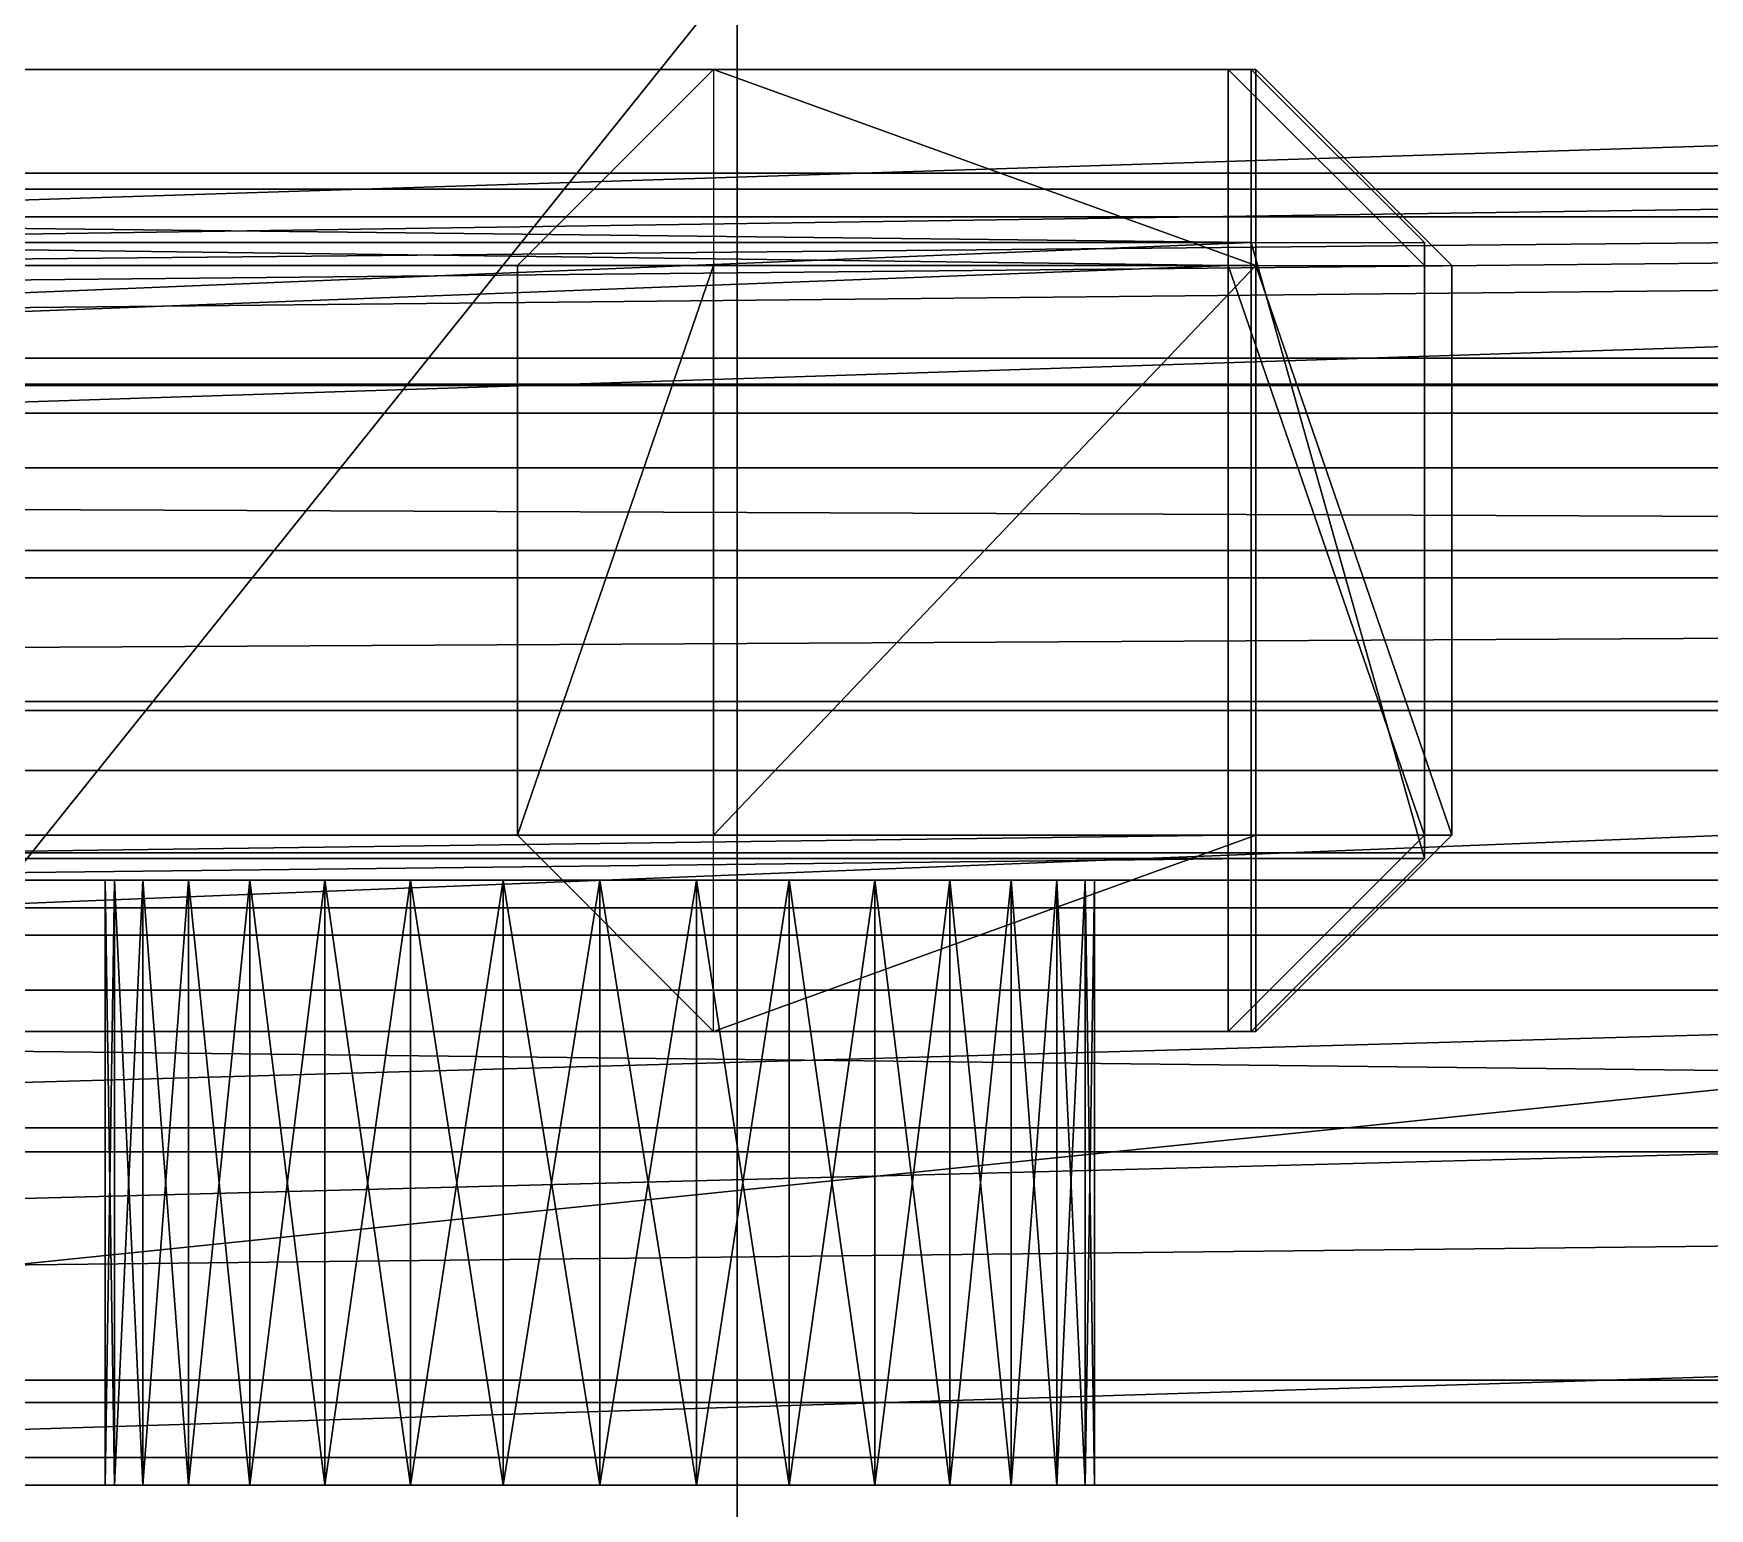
# Model space of a CAD drawing. Header units: millimetres. Extents: x -18 to 4450, y -985 to 970.
# Drawn here: x 1624.4 to 1685.4, y -846.9 to -793.2 of the extents above; entities that cross this region are included whole.
import ezdxf

# ---------------------------------------------------------------- set-up
doc = ezdxf.new("R2010")
doc.units = ezdxf.units.MM
for name, color, linetype in [('body__left_beltline_trim_front_door', 9, 'CONTINUOUS'), ('body__left_door_handle_shadow_gap', 8, 'CONTINUOUS'), ('body__left_door_lock_cylinder', 9, 'CONTINUOUS'), ('body__left_door_outer_skin_lower_pressing', 40, 'CONTINUOUS'), ('body__left_door_outer_skin_tapered_surface', 40, 'CONTINUOUS'), ('body__left_door_outer_skin_upper_pressing', 8, 'CONTINUOUS'), ('body__left_door_skin_lower_recess_shadow', 8, 'CONTINUOUS'), ('body__left_door_window_bottom_frame', 250, 'CONTINUOUS'), ('body__left_door_window_rear_vertical_frame', 250, 'CONTINUOUS'), ('body__left_door_window_top_frame', 250, 'CONTINUOUS'), ('body__left_front_door_lower_weather_strip', 250, 'CONTINUOUS'), ('body__left_side_step_board', 7, 'CONTINUOUS'), ('body__left_side_step_tread_strip_3', 9, 'CONTINUOUS'), ('hard_top__left_front_hardtop_window', 4, 'CONTINUOUS'), ('hard_top__left_front_window_rubber_seal', 250, 'CONTINUOUS'), ('hard_top__left_hardtop_front_window_lower_inner_shadow', 151, 'CONTINUOUS'), ('hard_top__left_hardtop_front_window_upper_inner_shadow', 151, 'CONTINUOUS'), ('hard_top__left_hardtop_lower_retainer_rail', 9, 'CONTINUOUS'), ('hard_top__left_hardtop_lower_side_roll_surface', 8, 'CONTINUOUS'), ('hard_top__left_hardtop_side_panel', 40, 'CONTINUOUS'), ('hard_top__left_hardtop_side_tapered_upper_skin', 40, 'CONTINUOUS')]:
    doc.layers.add(name, color=color, linetype=linetype)

msp = doc.modelspace()

# ---------------------------------------------------------------- linework, layer by layer
at = {"layer": 'body__left_beltline_trim_front_door'}
for points in [[(1139.999986, -823.000014, 1118.000031), (1139.999986, -823.000014, 1146.000028), (1919.999957, -823.000014, 1146.000028)], [(1139.999986, -823.000014, 1118.000031), (1919.999957, -823.000014, 1146.000028), (1919.999957, -823.000014, 1118.000031)], [(1139.999986, -845.000029, 1146.000028), (1919.999957, -845.000029, 1146.000028), (1919.999957, -823.000014, 1146.000028)], [(1139.999986, -845.000029, 1146.000028), (1919.999957, -823.000014, 1146.000028), (1139.999986, -823.000014, 1146.000028)], [(1139.999986, -845.000029, 1118.000031), (1139.999986, -823.000014, 1118.000031), (1919.999957, -823.000014, 1118.000031)], [(1139.999986, -845.000029, 1118.000031), (1919.999957, -823.000014, 1118.000031), (1919.999957, -845.000029, 1118.000031)], [(1139.999986, -845.000029, 1118.000031), (1919.999957, -845.000029, 1118.000031), (1919.999957, -845.000029, 1146.000028)], [(1139.999986, -845.000029, 1118.000031), (1919.999957, -845.000029, 1146.000028), (1139.999986, -845.000029, 1146.000028)]]:
    msp.add_3dface(points, dxfattribs=at)
at = {"layer": 'body__left_door_handle_shadow_gap'}
for points in [[(1575.000048, -824.999988, 1016.000032), (1575.000048, -824.999988, 1034.000039), (1750, -824.999988, 1034.000039)], [(1575.000048, -824.999988, 1016.000032), (1750, -824.999988, 1034.000039), (1750, -824.999988, 1016.000032)], [(1575.000048, -842.999995, 1034.000039), (1750, -842.999995, 1034.000039), (1750, -824.999988, 1034.000039)], [(1575.000048, -842.999995, 1034.000039), (1750, -824.999988, 1034.000039), (1575.000048, -824.999988, 1034.000039)], [(1575.000048, -842.999995, 1016.000032), (1575.000048, -824.999988, 1016.000032), (1750, -824.999988, 1016.000032)], [(1575.000048, -842.999995, 1016.000032), (1750, -824.999988, 1016.000032), (1750, -842.999995, 1016.000032)], [(1575.000048, -842.999995, 1016.000032), (1750, -842.999995, 1016.000032), (1750, -842.999995, 1034.000039)], [(1575.000048, -842.999995, 1016.000032), (1750, -842.999995, 1034.000039), (1575.000048, -842.999995, 1034.000039)]]:
    msp.add_3dface(points, dxfattribs=at)
at = {"layer": 'body__left_door_lock_cylinder'}
for points in [[(1627.34592, -846.000016, 1035.511613), (1627.34592, -824.000001, 1035.511613), (1626.999974, -824.000001, 1031.999946)], [(1627.34592, -846.000016, 1035.511613), (1626.999974, -824.000001, 1031.999946), (1626.999974, -846.000016, 1031.999946)], [(1644.999981, -824.000001, 1031.999946), (1627.34592, -824.000001, 1035.511613), (1626.999974, -824.000001, 1031.999946)], [(1626.999974, -846.000016, 1031.999946), (1626.999974, -824.000001, 1031.999946), (1627.34592, -824.000001, 1028.488398)], [(1626.999974, -846.000016, 1031.999946), (1627.34592, -824.000001, 1028.488398), (1627.34592, -846.000016, 1028.488398)], [(1644.999981, -824.000001, 1031.999946), (1626.999974, -824.000001, 1031.999946), (1627.34592, -824.000001, 1028.488398)], [(1628.370166, -846.000016, 1038.888335), (1628.370166, -824.000001, 1038.888335), (1627.34592, -824.000001, 1035.511613)], [(1628.370166, -846.000016, 1038.888335), (1627.34592, -824.000001, 1035.511613), (1627.34592, -846.000016, 1035.511613)], [(1644.999981, -824.000001, 1031.999946), (1628.370166, -824.000001, 1038.888335), (1627.34592, -824.000001, 1035.511613)], [(1627.34592, -846.000016, 1028.488398), (1627.34592, -824.000001, 1028.488398), (1628.370166, -824.000001, 1025.111675)], [(1627.34592, -846.000016, 1028.488398), (1628.370166, -824.000001, 1025.111675), (1628.370166, -846.000016, 1025.111675)], [(1644.999981, -824.000001, 1031.999946), (1627.34592, -824.000001, 1028.488398), (1628.370166, -824.000001, 1025.111675)], [(1630.033493, -846.000016, 1042.000294), (1630.033493, -824.000001, 1042.000294), (1628.370166, -824.000001, 1038.888335)], [(1630.033493, -846.000016, 1042.000294), (1628.370166, -824.000001, 1038.888335), (1628.370166, -846.000016, 1038.888335)], [(1644.999981, -824.000001, 1031.999946), (1630.033493, -824.000001, 1042.000294), (1628.370166, -824.000001, 1038.888335)], [(1628.370166, -846.000016, 1025.111675), (1628.370166, -824.000001, 1025.111675), (1630.033493, -824.000001, 1021.999717)], [(1628.370166, -846.000016, 1025.111675), (1630.033493, -824.000001, 1021.999717), (1630.033493, -846.000016, 1021.999717)], [(1644.999981, -824.000001, 1031.999946), (1628.370166, -824.000001, 1025.111675), (1630.033493, -824.000001, 1021.999717)], [(1632.272124, -846.000016, 1044.727921), (1632.272124, -824.000001, 1044.727921), (1630.033493, -824.000001, 1042.000294)], [(1632.272124, -846.000016, 1044.727921), (1630.033493, -824.000001, 1042.000294), (1630.033493, -846.000016, 1042.000294)], [(1644.999981, -824.000001, 1031.999946), (1632.272124, -824.000001, 1044.727921), (1630.033493, -824.000001, 1042.000294)], [(1630.033493, -846.000016, 1021.999717), (1630.033493, -824.000001, 1021.999717), (1632.272124, -824.000001, 1019.272089)], [(1630.033493, -846.000016, 1021.999717), (1632.272124, -824.000001, 1019.272089), (1632.272124, -846.000016, 1019.272089)], [(1644.999981, -824.000001, 1031.999946), (1630.033493, -824.000001, 1021.999717), (1632.272124, -824.000001, 1019.272089)], [(1634.999752, -846.000016, 1046.966434), (1634.999752, -824.000001, 1046.966434), (1632.272124, -824.000001, 1044.727921)], [(1634.999752, -846.000016, 1046.966434), (1632.272124, -824.000001, 1044.727921), (1632.272124, -846.000016, 1044.727921)], [(1644.999981, -824.000001, 1031.999946), (1634.999752, -824.000001, 1046.966434), (1632.272124, -824.000001, 1044.727921)], [(1632.272124, -846.000016, 1019.272089), (1632.272124, -824.000001, 1019.272089), (1634.999752, -824.000001, 1017.033577)], [(1632.272124, -846.000016, 1019.272089), (1634.999752, -824.000001, 1017.033577), (1634.999752, -846.000016, 1017.033577)], [(1644.999981, -824.000001, 1031.999946), (1632.272124, -824.000001, 1019.272089), (1634.999752, -824.000001, 1017.033577)], [(1638.111711, -846.000016, 1048.62988), (1638.111711, -824.000001, 1048.62988), (1634.999752, -824.000001, 1046.966434)], [(1638.111711, -846.000016, 1048.62988), (1634.999752, -824.000001, 1046.966434), (1634.999752, -846.000016, 1046.966434)], [(1644.999981, -824.000001, 1031.999946), (1638.111711, -824.000001, 1048.62988), (1634.999752, -824.000001, 1046.966434)], [(1634.999752, -846.000016, 1017.033577), (1634.999752, -824.000001, 1017.033577), (1638.111711, -824.000001, 1015.370131)], [(1634.999752, -846.000016, 1017.033577), (1638.111711, -824.000001, 1015.370131), (1638.111711, -846.000016, 1015.370131)], [(1644.999981, -824.000001, 1031.999946), (1634.999752, -824.000001, 1017.033577), (1638.111711, -824.000001, 1015.370131)], [(1641.488433, -846.000016, 1049.654126), (1641.488433, -824.000001, 1049.654126), (1638.111711, -824.000001, 1048.62988)], [(1641.488433, -846.000016, 1049.654126), (1638.111711, -824.000001, 1048.62988), (1638.111711, -846.000016, 1048.62988)], [(1644.999981, -824.000001, 1031.999946), (1641.488433, -824.000001, 1049.654126), (1638.111711, -824.000001, 1048.62988)], [(1638.111711, -846.000016, 1015.370131), (1638.111711, -824.000001, 1015.370131), (1641.488433, -824.000001, 1014.345884)], [(1638.111711, -846.000016, 1015.370131), (1641.488433, -824.000001, 1014.345884), (1641.488433, -846.000016, 1014.345884)], [(1644.999981, -824.000001, 1031.999946), (1638.111711, -824.000001, 1015.370131), (1641.488433, -824.000001, 1014.345884)], [(1644.999981, -846.000016, 1049.999952), (1644.999981, -824.000001, 1049.999952), (1641.488433, -824.000001, 1049.654126)], [(1644.999981, -846.000016, 1049.999952), (1641.488433, -824.000001, 1049.654126), (1641.488433, -846.000016, 1049.654126)], [(1644.999981, -824.000001, 1031.999946), (1644.999981, -824.000001, 1049.999952), (1641.488433, -824.000001, 1049.654126)], [(1641.488433, -846.000016, 1014.345884), (1641.488433, -824.000001, 1014.345884), (1644.999981, -824.000001, 1014.000058)], [(1641.488433, -846.000016, 1014.345884), (1644.999981, -824.000001, 1014.000058), (1644.999981, -846.000016, 1014.000058)], [(1644.999981, -824.000001, 1031.999946), (1641.488433, -824.000001, 1014.345884), (1644.999981, -824.000001, 1014.000058)], [(1644.999981, -824.000001, 1031.999946), (1662.999988, -824.000001, 1031.999946), (1662.654161, -824.000001, 1035.511613)], [(1644.999981, -824.000001, 1031.999946), (1662.654161, -824.000001, 1035.511613), (1661.629796, -824.000001, 1038.888335)], [(1644.999981, -824.000001, 1031.999946), (1661.629796, -824.000001, 1038.888335), (1659.966469, -824.000001, 1042.000294)], [(1644.999981, -824.000001, 1031.999946), (1659.966469, -824.000001, 1042.000294), (1657.727957, -824.000001, 1044.727921)], [(1644.999981, -824.000001, 1031.999946), (1657.727957, -824.000001, 1044.727921), (1655.00021, -824.000001, 1046.966434)], [(1644.999981, -824.000001, 1031.999946), (1655.00021, -824.000001, 1046.966434), (1651.888251, -824.000001, 1048.62988)], [(1644.999981, -824.000001, 1031.999946), (1651.888251, -824.000001, 1048.62988), (1648.511648, -824.000001, 1049.654126)], [(1648.511648, -846.000016, 1049.654126), (1648.511648, -824.000001, 1049.654126), (1644.999981, -824.000001, 1049.999952)], [(1648.511648, -846.000016, 1049.654126), (1644.999981, -824.000001, 1049.999952), (1644.999981, -846.000016, 1049.999952)], [(1644.999981, -824.000001, 1031.999946), (1648.511648, -824.000001, 1049.654126), (1644.999981, -824.000001, 1049.999952)], [(1644.999981, -846.000016, 1014.000058), (1644.999981, -824.000001, 1014.000058), (1648.511648, -824.000001, 1014.345884)], [(1644.999981, -846.000016, 1014.000058), (1648.511648, -824.000001, 1014.345884), (1648.511648, -846.000016, 1014.345884)], [(1644.999981, -824.000001, 1031.999946), (1644.999981, -824.000001, 1014.000058), (1648.511648, -824.000001, 1014.345884)], [(1644.999981, -824.000001, 1031.999946), (1648.511648, -824.000001, 1014.345884), (1651.888251, -824.000001, 1015.370131)], [(1644.999981, -824.000001, 1031.999946), (1651.888251, -824.000001, 1015.370131), (1655.00021, -824.000001, 1017.033577)], [(1644.999981, -824.000001, 1031.999946), (1655.00021, -824.000001, 1017.033577), (1657.727957, -824.000001, 1019.272089)], [(1644.999981, -824.000001, 1031.999946), (1657.727957, -824.000001, 1019.272089), (1659.966469, -824.000001, 1021.999717)], [(1644.999981, -824.000001, 1031.999946), (1659.966469, -824.000001, 1021.999717), (1661.629796, -824.000001, 1025.111675)], [(1644.999981, -824.000001, 1031.999946), (1661.629796, -824.000001, 1025.111675), (1662.654161, -824.000001, 1028.488398)], [(1644.999981, -824.000001, 1031.999946), (1662.654161, -824.000001, 1028.488398), (1662.999988, -824.000001, 1031.999946)], [(1651.888251, -846.000016, 1048.62988), (1651.888251, -824.000001, 1048.62988), (1648.511648, -824.000001, 1049.654126)], [(1651.888251, -846.000016, 1048.62988), (1648.511648, -824.000001, 1049.654126), (1648.511648, -846.000016, 1049.654126)], [(1648.511648, -846.000016, 1014.345884), (1648.511648, -824.000001, 1014.345884), (1651.888251, -824.000001, 1015.370131)], [(1648.511648, -846.000016, 1014.345884), (1651.888251, -824.000001, 1015.370131), (1651.888251, -846.000016, 1015.370131)], [(1655.00021, -846.000016, 1046.966434), (1655.00021, -824.000001, 1046.966434), (1651.888251, -824.000001, 1048.62988)], [(1655.00021, -846.000016, 1046.966434), (1651.888251, -824.000001, 1048.62988), (1651.888251, -846.000016, 1048.62988)], [(1651.888251, -846.000016, 1015.370131), (1651.888251, -824.000001, 1015.370131), (1655.00021, -824.000001, 1017.033577)], [(1651.888251, -846.000016, 1015.370131), (1655.00021, -824.000001, 1017.033577), (1655.00021, -846.000016, 1017.033577)], [(1657.727957, -846.000016, 1044.727921), (1657.727957, -824.000001, 1044.727921), (1655.00021, -824.000001, 1046.966434)], [(1657.727957, -846.000016, 1044.727921), (1655.00021, -824.000001, 1046.966434), (1655.00021, -846.000016, 1046.966434)], [(1655.00021, -846.000016, 1017.033577), (1655.00021, -824.000001, 1017.033577), (1657.727957, -824.000001, 1019.272089)], [(1655.00021, -846.000016, 1017.033577), (1657.727957, -824.000001, 1019.272089), (1657.727957, -846.000016, 1019.272089)], [(1659.966469, -846.000016, 1042.000294), (1659.966469, -824.000001, 1042.000294), (1657.727957, -824.000001, 1044.727921)], [(1659.966469, -846.000016, 1042.000294), (1657.727957, -824.000001, 1044.727921), (1657.727957, -846.000016, 1044.727921)], [(1657.727957, -846.000016, 1019.272089), (1657.727957, -824.000001, 1019.272089), (1659.966469, -824.000001, 1021.999717)], [(1657.727957, -846.000016, 1019.272089), (1659.966469, -824.000001, 1021.999717), (1659.966469, -846.000016, 1021.999717)], [(1661.629796, -846.000016, 1038.888335), (1661.629796, -824.000001, 1038.888335), (1659.966469, -824.000001, 1042.000294)], [(1661.629796, -846.000016, 1038.888335), (1659.966469, -824.000001, 1042.000294), (1659.966469, -846.000016, 1042.000294)], [(1659.966469, -846.000016, 1021.999717), (1659.966469, -824.000001, 1021.999717), (1661.629796, -824.000001, 1025.111675)], [(1659.966469, -846.000016, 1021.999717), (1661.629796, -824.000001, 1025.111675), (1661.629796, -846.000016, 1025.111675)], [(1662.654161, -846.000016, 1035.511613), (1662.654161, -824.000001, 1035.511613), (1661.629796, -824.000001, 1038.888335)], [(1662.654161, -846.000016, 1035.511613), (1661.629796, -824.000001, 1038.888335), (1661.629796, -846.000016, 1038.888335)], [(1661.629796, -846.000016, 1025.111675), (1661.629796, -824.000001, 1025.111675), (1662.654161, -824.000001, 1028.488398)], [(1661.629796, -846.000016, 1025.111675), (1662.654161, -824.000001, 1028.488398), (1662.654161, -846.000016, 1028.488398)], [(1662.999988, -846.000016, 1031.999946), (1662.999988, -824.000001, 1031.999946), (1662.654161, -824.000001, 1035.511613)], [(1662.999988, -846.000016, 1031.999946), (1662.654161, -824.000001, 1035.511613), (1662.654161, -846.000016, 1035.511613)], [(1662.654161, -846.000016, 1028.488398), (1662.654161, -824.000001, 1028.488398), (1662.999988, -824.000001, 1031.999946)], [(1662.654161, -846.000016, 1028.488398), (1662.999988, -824.000001, 1031.999946), (1662.999988, -846.000016, 1031.999946)], [(1644.999981, -846.000016, 1031.999946), (1626.999974, -846.000016, 1031.999946), (1627.34592, -846.000016, 1035.511613)], [(1644.999981, -846.000016, 1031.999946), (1627.34592, -846.000016, 1028.488398), (1626.999974, -846.000016, 1031.999946)], [(1644.999981, -846.000016, 1031.999946), (1627.34592, -846.000016, 1035.511613), (1628.370166, -846.000016, 1038.888335)], [(1644.999981, -846.000016, 1031.999946), (1628.370166, -846.000016, 1025.111675), (1627.34592, -846.000016, 1028.488398)], [(1644.999981, -846.000016, 1031.999946), (1628.370166, -846.000016, 1038.888335), (1630.033493, -846.000016, 1042.000294)], [(1644.999981, -846.000016, 1031.999946), (1630.033493, -846.000016, 1021.999717), (1628.370166, -846.000016, 1025.111675)], [(1644.999981, -846.000016, 1031.999946), (1630.033493, -846.000016, 1042.000294), (1632.272124, -846.000016, 1044.727921)], [(1644.999981, -846.000016, 1031.999946), (1632.272124, -846.000016, 1019.272089), (1630.033493, -846.000016, 1021.999717)], [(1644.999981, -846.000016, 1031.999946), (1632.272124, -846.000016, 1044.727921), (1634.999752, -846.000016, 1046.966434)], [(1644.999981, -846.000016, 1031.999946), (1634.999752, -846.000016, 1017.033577), (1632.272124, -846.000016, 1019.272089)], [(1644.999981, -846.000016, 1031.999946), (1634.999752, -846.000016, 1046.966434), (1638.111711, -846.000016, 1048.62988)], [(1644.999981, -846.000016, 1031.999946), (1638.111711, -846.000016, 1015.370131), (1634.999752, -846.000016, 1017.033577)], [(1644.999981, -846.000016, 1031.999946), (1638.111711, -846.000016, 1048.62988), (1641.488433, -846.000016, 1049.654126)], [(1644.999981, -846.000016, 1031.999946), (1641.488433, -846.000016, 1014.345884), (1638.111711, -846.000016, 1015.370131)], [(1644.999981, -846.000016, 1031.999946), (1641.488433, -846.000016, 1049.654126), (1644.999981, -846.000016, 1049.999952)], [(1644.999981, -846.000016, 1031.999946), (1644.999981, -846.000016, 1014.000058), (1641.488433, -846.000016, 1014.345884)], [(1644.999981, -846.000016, 1031.999946), (1662.654161, -846.000016, 1035.511613), (1662.999988, -846.000016, 1031.999946)], [(1644.999981, -846.000016, 1031.999946), (1661.629796, -846.000016, 1038.888335), (1662.654161, -846.000016, 1035.511613)], [(1644.999981, -846.000016, 1031.999946), (1659.966469, -846.000016, 1042.000294), (1661.629796, -846.000016, 1038.888335)], [(1644.999981, -846.000016, 1031.999946), (1657.727957, -846.000016, 1044.727921), (1659.966469, -846.000016, 1042.000294)], [(1644.999981, -846.000016, 1031.999946), (1655.00021, -846.000016, 1046.966434), (1657.727957, -846.000016, 1044.727921)], [(1644.999981, -846.000016, 1031.999946), (1651.888251, -846.000016, 1048.62988), (1655.00021, -846.000016, 1046.966434)], [(1644.999981, -846.000016, 1031.999946), (1648.511648, -846.000016, 1049.654126), (1651.888251, -846.000016, 1048.62988)], [(1644.999981, -846.000016, 1031.999946), (1644.999981, -846.000016, 1049.999952), (1648.511648, -846.000016, 1049.654126)], [(1644.999981, -846.000016, 1031.999946), (1648.511648, -846.000016, 1014.345884), (1644.999981, -846.000016, 1014.000058)], [(1644.999981, -846.000016, 1031.999946), (1651.888251, -846.000016, 1015.370131), (1648.511648, -846.000016, 1014.345884)], [(1644.999981, -846.000016, 1031.999946), (1655.00021, -846.000016, 1017.033577), (1651.888251, -846.000016, 1015.370131)], [(1644.999981, -846.000016, 1031.999946), (1657.727957, -846.000016, 1019.272089), (1655.00021, -846.000016, 1017.033577)], [(1644.999981, -846.000016, 1031.999946), (1659.966469, -846.000016, 1021.999717), (1657.727957, -846.000016, 1019.272089)], [(1644.999981, -846.000016, 1031.999946), (1661.629796, -846.000016, 1025.111675), (1659.966469, -846.000016, 1021.999717)], [(1644.999981, -846.000016, 1031.999946), (1662.654161, -846.000016, 1028.488398), (1661.629796, -846.000016, 1025.111675)], [(1644.999981, -846.000016, 1031.999946), (1662.999988, -846.000016, 1031.999946), (1662.654161, -846.000016, 1028.488398)]]:
    msp.add_3dface(points, dxfattribs=at)
at = {"layer": 'body__left_door_outer_skin_lower_pressing'}
for points in [[(1242.140055, -799.860001, 949.999988), (1952.859998, -799.860001, 949.999988), (1952.859998, -780.139983, 949.999988)], [(1242.140055, -799.860001, 949.999988), (1952.859998, -780.139983, 949.999988), (1242.140055, -780.139983, 949.999988)], [(1242.140055, -799.860001, 845.000029), (1242.140055, -780.139983, 845.000029), (1952.859998, -780.139983, 845.000029)], [(1242.140055, -799.860001, 845.000029), (1952.859998, -780.139983, 845.000029), (1952.859998, -799.860001, 845.000029)], [(1242.140055, -806.999981, 852.140009), (1242.140055, -799.860001, 845.000029), (1952.859998, -799.860001, 845.000029)], [(1242.140055, -806.999981, 852.140009), (1952.859998, -799.860001, 845.000029), (1952.859998, -806.999981, 852.140009)], [(1242.140055, -806.999981, 942.860007), (1242.140055, -799.860001, 949.999988), (1952.859998, -799.860001, 949.999988)], [(1242.140055, -806.999981, 942.860007), (1952.859998, -799.860001, 949.999988), (1952.859998, -806.999981, 942.860007)], [(1242.140055, -806.999981, 852.140009), (1952.859998, -806.999981, 852.140009), (1952.859998, -806.999981, 942.860007)], [(1242.140055, -806.999981, 852.140009), (1952.859998, -806.999981, 942.860007), (1242.140055, -806.999981, 942.860007)]]:
    msp.add_3dface(points, dxfattribs=at)
at = {"layer": 'body__left_door_outer_skin_tapered_surface'}
for points in [[(1128.000021, -824.000001, 748.000026), (1128.000021, -734.000027, 748.000026), (1937.999964, -734.000027, 748.000026)], [(1128.000021, -824.000001, 748.000026), (1937.999964, -734.000027, 748.000026), (1937.999964, -824.000001, 748.000026)], [(1128.000021, -824.000001, 1269.999981), (1937.999964, -824.000001, 1307.999969), (1937.999964, -734.000027, 1307.999969)], [(1128.000021, -824.000001, 1269.999981), (1937.999964, -734.000027, 1307.999969), (1128.000021, -734.000027, 1269.999981)], [(1937.999964, -824.000001, 748.000026), (1937.999964, -824.000001, 1307.999969), (1128.000021, -824.000001, 1269.999981)], [(1937.999964, -824.000001, 748.000026), (1128.000021, -824.000001, 1269.999981), (1128.000021, -824.000001, 748.000026)]]:
    msp.add_3dface(points, dxfattribs=at)
at = {"layer": 'body__left_door_outer_skin_upper_pressing'}
for points in [[(1242.140055, -798.860013, 1110.000014), (1952.859998, -798.860013, 1110.000014), (1952.859998, -779.139996, 1110.000014)], [(1242.140055, -798.860013, 1110.000014), (1952.859998, -779.139996, 1110.000014), (1242.140055, -779.139996, 1110.000014)], [(1242.140055, -798.860013, 1039.999962), (1242.140055, -779.139996, 1039.999962), (1952.859998, -779.139996, 1039.999962)], [(1242.140055, -798.860013, 1039.999962), (1952.859998, -779.139996, 1039.999962), (1952.859998, -798.860013, 1039.999962)], [(1242.140055, -805.999994, 1047.140002), (1242.140055, -798.860013, 1039.999962), (1952.859998, -798.860013, 1039.999962)], [(1242.140055, -805.999994, 1047.140002), (1952.859998, -798.860013, 1039.999962), (1952.859998, -805.999994, 1047.140002)], [(1242.140055, -805.999994, 1102.859974), (1242.140055, -798.860013, 1110.000014), (1952.859998, -798.860013, 1110.000014)], [(1242.140055, -805.999994, 1102.859974), (1952.859998, -798.860013, 1110.000014), (1952.859998, -805.999994, 1102.859974)], [(1242.140055, -805.999994, 1047.140002), (1952.859998, -805.999994, 1047.140002), (1952.859998, -805.999994, 1102.859974)], [(1242.140055, -805.999994, 1047.140002), (1952.859998, -805.999994, 1102.859974), (1242.140055, -805.999994, 1102.859974)]]:
    msp.add_3dface(points, dxfattribs=at)
at = {"layer": 'body__left_door_skin_lower_recess_shadow'}
for points in [[(1241.719961, -798.280001, 961.000025), (1953.279972, -798.280001, 961.000025), (1953.279972, -779.720008, 961.000025)], [(1241.719961, -798.280001, 961.000025), (1953.279972, -779.720008, 961.000025), (1241.719961, -779.720008, 961.000025)], [(1241.719961, -798.280001, 884.99999), (1241.719961, -779.720008, 884.99999), (1953.279972, -779.720008, 884.99999)], [(1241.719961, -798.280001, 884.99999), (1953.279972, -779.720008, 884.99999), (1953.279972, -798.280001, 884.99999)], [(1241.719961, -805.000007, 891.719997), (1241.719961, -798.280001, 884.99999), (1953.279972, -798.280001, 884.99999)], [(1241.719961, -805.000007, 891.719997), (1953.279972, -798.280001, 884.99999), (1953.279972, -805.000007, 891.719997)], [(1241.719961, -805.000007, 954.280019), (1241.719961, -798.280001, 961.000025), (1953.279972, -798.280001, 961.000025)], [(1241.719961, -805.000007, 954.280019), (1953.279972, -798.280001, 961.000025), (1953.279972, -805.000007, 954.280019)], [(1241.719961, -805.000007, 891.719997), (1953.279972, -805.000007, 891.719997), (1953.279972, -805.000007, 954.280019)], [(1241.719961, -805.000007, 891.719997), (1953.279972, -805.000007, 954.280019), (1241.719961, -805.000007, 954.280019)]]:
    msp.add_3dface(points, dxfattribs=at)
at = {"layer": 'body__left_door_window_bottom_frame'}
for points in [[(1121.299982, -794.499993, 1192.299962), (1121.299982, -794.499993, 1209.699988), (1668.69998, -794.499993, 1209.699988)], [(1121.299982, -794.499993, 1192.299962), (1668.69998, -794.499993, 1209.699988), (1668.69998, -794.499993, 1192.299962)], [(1121.299982, -794.499993, 1192.299962), (1121.299982, -800.800025, 1185.99999), (1668.69998, -800.800025, 1185.99999)], [(1121.299982, -794.499993, 1192.299962), (1668.69998, -800.800025, 1185.99999), (1668.69998, -794.499993, 1192.299962)], [(1121.299982, -794.499993, 1209.699988), (1121.299982, -800.800025, 1215.999961), (1668.69998, -800.800025, 1215.999961)], [(1121.299982, -794.499993, 1209.699988), (1668.69998, -800.800025, 1215.999961), (1668.69998, -794.499993, 1209.699988)], [(1674.999952, -800.800025, 1192.299962), (1668.69998, -794.499993, 1192.299962), (1668.69998, -794.499993, 1209.699988)], [(1674.999952, -800.800025, 1192.299962), (1668.69998, -794.499993, 1209.699988), (1674.999952, -800.800025, 1209.699988)], [(1674.999952, -800.800025, 1192.299962), (1668.69998, -794.499993, 1192.299962), (1668.69998, -800.800025, 1185.99999)], [(1674.999952, -800.800025, 1209.699988), (1668.69998, -794.499993, 1209.699988), (1668.69998, -800.800025, 1215.999961)], [(1121.299982, -823.199987, 1215.999961), (1668.69998, -823.199987, 1215.999961), (1668.69998, -800.800025, 1215.999961)], [(1121.299982, -823.199987, 1215.999961), (1668.69998, -800.800025, 1215.999961), (1121.299982, -800.800025, 1215.999961)], [(1121.299982, -823.199987, 1185.99999), (1121.299982, -800.800025, 1185.99999), (1668.69998, -800.800025, 1185.99999)], [(1121.299982, -823.199987, 1185.99999), (1668.69998, -800.800025, 1185.99999), (1668.69998, -823.199987, 1185.99999)], [(1674.999952, -823.199987, 1192.299962), (1668.69998, -823.199987, 1185.99999), (1668.69998, -800.800025, 1185.99999)], [(1674.999952, -823.199987, 1192.299962), (1668.69998, -800.800025, 1185.99999), (1674.999952, -800.800025, 1192.299962)], [(1674.999952, -823.199987, 1209.699988), (1668.69998, -823.199987, 1215.999961), (1668.69998, -800.800025, 1215.999961)], [(1674.999952, -823.199987, 1209.699988), (1668.69998, -800.800025, 1215.999961), (1674.999952, -800.800025, 1209.699988)], [(1674.999952, -823.199987, 1192.299962), (1674.999952, -800.800025, 1192.299962), (1674.999952, -800.800025, 1209.699988)], [(1674.999952, -823.199987, 1192.299962), (1674.999952, -800.800025, 1209.699988), (1674.999952, -823.199987, 1209.699988)], [(1121.299982, -829.50002, 1192.299962), (1121.299982, -823.199987, 1185.99999), (1668.69998, -823.199987, 1185.99999)], [(1121.299982, -829.50002, 1192.299962), (1668.69998, -823.199987, 1185.99999), (1668.69998, -829.50002, 1192.299962)], [(1121.299982, -829.50002, 1209.699988), (1121.299982, -823.199987, 1215.999961), (1668.69998, -823.199987, 1215.999961)], [(1121.299982, -829.50002, 1209.699988), (1668.69998, -823.199987, 1215.999961), (1668.69998, -829.50002, 1209.699988)], [(1674.999952, -823.199987, 1192.299962), (1668.69998, -829.50002, 1192.299962), (1668.69998, -829.50002, 1209.699988)], [(1674.999952, -823.199987, 1192.299962), (1668.69998, -829.50002, 1209.699988), (1674.999952, -823.199987, 1209.699988)], [(1674.999952, -823.199987, 1192.299962), (1668.69998, -829.50002, 1192.299962), (1668.69998, -823.199987, 1185.99999)], [(1674.999952, -823.199987, 1209.699988), (1668.69998, -829.50002, 1209.699988), (1668.69998, -823.199987, 1215.999961)], [(1121.299982, -829.50002, 1192.299962), (1668.69998, -829.50002, 1192.299962), (1668.69998, -829.50002, 1209.699988)], [(1121.299982, -829.50002, 1192.299962), (1668.69998, -829.50002, 1209.699988), (1121.299982, -829.50002, 1209.699988)]]:
    msp.add_3dface(points, dxfattribs=at)
at = {"layer": 'body__left_door_window_rear_vertical_frame'}
for points in [[(1641.99996, -801.639974, 1199.139953), (1649.14, -794.499993, 1199.139953), (1649.14, -794.499993, 1569.859982)], [(1641.99996, -801.639974, 1199.139953), (1649.14, -794.499993, 1569.859982), (1641.99996, -801.639974, 1569.859982)], [(1641.99996, -801.639974, 1199.139953), (1649.14, -794.499993, 1199.139953), (1649.14, -801.639974, 1192.000031)], [(1641.99996, -801.639974, 1569.859982), (1649.14, -794.499993, 1569.859982), (1649.14, -801.639974, 1577.000022)], [(1649.14, -794.499993, 1199.139953), (1649.14, -794.499993, 1569.859982), (1668.859959, -794.499993, 1569.859982)], [(1649.14, -794.499993, 1199.139953), (1668.859959, -794.499993, 1569.859982), (1668.859959, -794.499993, 1199.139953)], [(1649.14, -794.499993, 1199.139953), (1649.14, -801.639974, 1192.000031), (1668.859959, -801.639974, 1192.000031)], [(1649.14, -794.499993, 1199.139953), (1668.859959, -801.639974, 1192.000031), (1668.859959, -794.499993, 1199.139953)], [(1649.14, -794.499993, 1569.859982), (1649.14, -801.639974, 1577.000022), (1668.859959, -801.639974, 1577.000022)], [(1649.14, -794.499993, 1569.859982), (1668.859959, -801.639974, 1577.000022), (1668.859959, -794.499993, 1569.859982)], [(1675.999999, -801.639974, 1199.139953), (1668.859959, -794.499993, 1199.139953), (1668.859959, -794.499993, 1569.859982)], [(1675.999999, -801.639974, 1199.139953), (1668.859959, -794.499993, 1569.859982), (1675.999999, -801.639974, 1569.859982)], [(1675.999999, -801.639974, 1199.139953), (1668.859959, -794.499993, 1199.139953), (1668.859959, -801.639974, 1192.000031)], [(1675.999999, -801.639974, 1569.859982), (1668.859959, -794.499993, 1569.859982), (1668.859959, -801.639974, 1577.000022)], [(1641.99996, -822.359979, 1199.139953), (1641.99996, -822.359979, 1569.859982), (1641.99996, -801.639974, 1569.859982)], [(1641.99996, -822.359979, 1199.139953), (1641.99996, -801.639974, 1569.859982), (1641.99996, -801.639974, 1199.139953)], [(1641.99996, -822.359979, 1199.139953), (1649.14, -822.359979, 1192.000031), (1649.14, -801.639974, 1192.000031)], [(1641.99996, -822.359979, 1199.139953), (1649.14, -801.639974, 1192.000031), (1641.99996, -801.639974, 1199.139953)], [(1641.99996, -822.359979, 1569.859982), (1649.14, -822.359979, 1577.000022), (1649.14, -801.639974, 1577.000022)], [(1641.99996, -822.359979, 1569.859982), (1649.14, -801.639974, 1577.000022), (1641.99996, -801.639974, 1569.859982)], [(1649.14, -822.359979, 1577.000022), (1668.859959, -822.359979, 1577.000022), (1668.859959, -801.639974, 1577.000022)], [(1649.14, -822.359979, 1577.000022), (1668.859959, -801.639974, 1577.000022), (1649.14, -801.639974, 1577.000022)], [(1649.14, -822.359979, 1192.000031), (1649.14, -801.639974, 1192.000031), (1668.859959, -801.639974, 1192.000031)], [(1649.14, -822.359979, 1192.000031), (1668.859959, -801.639974, 1192.000031), (1668.859959, -822.359979, 1192.000031)], [(1675.999999, -822.359979, 1199.139953), (1668.859959, -822.359979, 1192.000031), (1668.859959, -801.639974, 1192.000031)], [(1675.999999, -822.359979, 1199.139953), (1668.859959, -801.639974, 1192.000031), (1675.999999, -801.639974, 1199.139953)], [(1675.999999, -822.359979, 1569.859982), (1668.859959, -822.359979, 1577.000022), (1668.859959, -801.639974, 1577.000022)], [(1675.999999, -822.359979, 1569.859982), (1668.859959, -801.639974, 1577.000022), (1675.999999, -801.639974, 1569.859982)], [(1675.999999, -822.359979, 1199.139953), (1675.999999, -801.639974, 1199.139953), (1675.999999, -801.639974, 1569.859982)], [(1675.999999, -822.359979, 1199.139953), (1675.999999, -801.639974, 1569.859982), (1675.999999, -822.359979, 1569.859982)], [(1641.99996, -822.359979, 1199.139953), (1649.14, -829.50002, 1199.139953), (1649.14, -829.50002, 1569.859982)], [(1641.99996, -822.359979, 1199.139953), (1649.14, -829.50002, 1569.859982), (1641.99996, -822.359979, 1569.859982)], [(1641.99996, -822.359979, 1199.139953), (1649.14, -829.50002, 1199.139953), (1649.14, -822.359979, 1192.000031)], [(1641.99996, -822.359979, 1569.859982), (1649.14, -829.50002, 1569.859982), (1649.14, -822.359979, 1577.000022)], [(1649.14, -829.50002, 1199.139953), (1649.14, -822.359979, 1192.000031), (1668.859959, -822.359979, 1192.000031)], [(1649.14, -829.50002, 1199.139953), (1668.859959, -822.359979, 1192.000031), (1668.859959, -829.50002, 1199.139953)], [(1649.14, -829.50002, 1569.859982), (1649.14, -822.359979, 1577.000022), (1668.859959, -822.359979, 1577.000022)], [(1649.14, -829.50002, 1569.859982), (1668.859959, -822.359979, 1577.000022), (1668.859959, -829.50002, 1569.859982)], [(1675.999999, -822.359979, 1199.139953), (1668.859959, -829.50002, 1199.139953), (1668.859959, -829.50002, 1569.859982)], [(1675.999999, -822.359979, 1199.139953), (1668.859959, -829.50002, 1569.859982), (1675.999999, -822.359979, 1569.859982)], [(1675.999999, -822.359979, 1199.139953), (1668.859959, -829.50002, 1199.139953), (1668.859959, -822.359979, 1192.000031)], [(1675.999999, -822.359979, 1569.859982), (1668.859959, -829.50002, 1569.859982), (1668.859959, -822.359979, 1577.000022)], [(1649.14, -829.50002, 1199.139953), (1668.859959, -829.50002, 1199.139953), (1668.859959, -829.50002, 1569.859982)], [(1649.14, -829.50002, 1199.139953), (1668.859959, -829.50002, 1569.859982), (1649.14, -829.50002, 1569.859982)]]:
    msp.add_3dface(points, dxfattribs=at)
at = {"layer": 'body__left_door_window_top_frame'}
for points in [[(1122.14005, -794.499993, 1553.140044), (1122.14005, -794.499993, 1572.860003), (1667.860031, -794.499993, 1572.860003)], [(1122.14005, -794.499993, 1553.140044), (1667.860031, -794.499993, 1572.860003), (1667.860031, -794.499993, 1553.140044)], [(1122.14005, -794.499993, 1553.140044), (1122.14005, -801.639974, 1546.000004), (1667.860031, -801.639974, 1546.000004)], [(1122.14005, -794.499993, 1553.140044), (1667.860031, -801.639974, 1546.000004), (1667.860031, -794.499993, 1553.140044)], [(1122.14005, -794.499993, 1572.860003), (1122.14005, -801.639974, 1580.000043), (1667.860031, -801.639974, 1580.000043)], [(1122.14005, -794.499993, 1572.860003), (1667.860031, -801.639974, 1580.000043), (1667.860031, -794.499993, 1572.860003)], [(1674.999952, -801.639974, 1553.140044), (1667.860031, -794.499993, 1553.140044), (1667.860031, -794.499993, 1572.860003)], [(1674.999952, -801.639974, 1553.140044), (1667.860031, -794.499993, 1572.860003), (1674.999952, -801.639974, 1572.860003)], [(1674.999952, -801.639974, 1553.140044), (1667.860031, -794.499993, 1553.140044), (1667.860031, -801.639974, 1546.000004)], [(1674.999952, -801.639974, 1572.860003), (1667.860031, -794.499993, 1572.860003), (1667.860031, -801.639974, 1580.000043)], [(1122.14005, -822.359979, 1580.000043), (1667.860031, -822.359979, 1580.000043), (1667.860031, -801.639974, 1580.000043)], [(1122.14005, -822.359979, 1580.000043), (1667.860031, -801.639974, 1580.000043), (1122.14005, -801.639974, 1580.000043)], [(1122.14005, -822.359979, 1546.000004), (1122.14005, -801.639974, 1546.000004), (1667.860031, -801.639974, 1546.000004)], [(1122.14005, -822.359979, 1546.000004), (1667.860031, -801.639974, 1546.000004), (1667.860031, -822.359979, 1546.000004)], [(1674.999952, -822.359979, 1553.140044), (1667.860031, -822.359979, 1546.000004), (1667.860031, -801.639974, 1546.000004)], [(1674.999952, -822.359979, 1553.140044), (1667.860031, -801.639974, 1546.000004), (1674.999952, -801.639974, 1553.140044)], [(1674.999952, -822.359979, 1572.860003), (1667.860031, -822.359979, 1580.000043), (1667.860031, -801.639974, 1580.000043)], [(1674.999952, -822.359979, 1572.860003), (1667.860031, -801.639974, 1580.000043), (1674.999952, -801.639974, 1572.860003)], [(1674.999952, -822.359979, 1553.140044), (1674.999952, -801.639974, 1553.140044), (1674.999952, -801.639974, 1572.860003)], [(1674.999952, -822.359979, 1553.140044), (1674.999952, -801.639974, 1572.860003), (1674.999952, -822.359979, 1572.860003)], [(1122.14005, -829.50002, 1553.140044), (1122.14005, -822.359979, 1546.000004), (1667.860031, -822.359979, 1546.000004)], [(1122.14005, -829.50002, 1553.140044), (1667.860031, -822.359979, 1546.000004), (1667.860031, -829.50002, 1553.140044)], [(1122.14005, -829.50002, 1572.860003), (1122.14005, -822.359979, 1580.000043), (1667.860031, -822.359979, 1580.000043)], [(1122.14005, -829.50002, 1572.860003), (1667.860031, -822.359979, 1580.000043), (1667.860031, -829.50002, 1572.860003)], [(1674.999952, -822.359979, 1553.140044), (1667.860031, -829.50002, 1553.140044), (1667.860031, -829.50002, 1572.860003)], [(1674.999952, -822.359979, 1553.140044), (1667.860031, -829.50002, 1572.860003), (1674.999952, -822.359979, 1572.860003)], [(1674.999952, -822.359979, 1553.140044), (1667.860031, -829.50002, 1553.140044), (1667.860031, -822.359979, 1546.000004)], [(1674.999952, -822.359979, 1572.860003), (1667.860031, -829.50002, 1572.860003), (1667.860031, -822.359979, 1580.000043)], [(1122.14005, -829.50002, 1553.140044), (1667.860031, -829.50002, 1553.140044), (1667.860031, -829.50002, 1572.860003)], [(1122.14005, -829.50002, 1553.140044), (1667.860031, -829.50002, 1572.860003), (1122.14005, -829.50002, 1572.860003)]]:
    msp.add_3dface(points, dxfattribs=at)
at = {"layer": 'body__left_front_door_lower_weather_strip'}
for points in [[(1228.000045, -825.999975, 741.999984), (1228.000045, -825.999975, 763.999999), (1988.000035, -825.999975, 763.999999)], [(1228.000045, -825.999975, 741.999984), (1988.000035, -825.999975, 763.999999), (1988.000035, -825.999975, 741.999984)], [(1228.000045, -846.000016, 763.999999), (1988.000035, -846.000016, 763.999999), (1988.000035, -825.999975, 763.999999)], [(1228.000045, -846.000016, 763.999999), (1988.000035, -825.999975, 763.999999), (1228.000045, -825.999975, 763.999999)], [(1228.000045, -846.000016, 741.999984), (1228.000045, -825.999975, 741.999984), (1988.000035, -825.999975, 741.999984)], [(1228.000045, -846.000016, 741.999984), (1988.000035, -825.999975, 741.999984), (1988.000035, -846.000016, 741.999984)], [(1228.000045, -846.000016, 741.999984), (1988.000035, -846.000016, 741.999984), (1988.000035, -846.000016, 763.999999)], [(1228.000045, -846.000016, 741.999984), (1988.000035, -846.000016, 763.999999), (1228.000045, -846.000016, 763.999999)]]:
    msp.add_3dface(points, dxfattribs=at)
at = {"layer": 'body__left_side_step_board'}
for points in [[(1551.550031, -958.450019, 675.000012), (2648.449898, -958.450019, 675.000012), (2648.449898, -771.55, 675.000012)], [(1551.550031, -958.450019, 675.000012), (2648.449898, -771.55, 675.000012), (1551.550031, -771.55, 675.000012)], [(1551.550031, -958.450019, 620.000005), (1551.550031, -771.55, 620.000005), (2648.449898, -771.55, 620.000005)], [(1551.550031, -958.450019, 620.000005), (2648.449898, -771.55, 620.000005), (2648.449898, -958.450019, 620.000005)]]:
    msp.add_3dface(points, dxfattribs=at)
at = {"layer": 'body__left_side_step_tread_strip_3'}
for points in [[(1519.999981, -953.000009, 685.99999), (1649.999976, -953.000009, 685.99999), (1649.999976, -791.000009, 685.99999)], [(1519.999981, -953.000009, 685.99999), (1649.999976, -791.000009, 685.99999), (1519.999981, -791.000009, 685.99999)], [(1519.999981, -953.000009, 674.000025), (1519.999981, -791.000009, 674.000025), (1649.999976, -791.000009, 674.000025)], [(1519.999981, -953.000009, 674.000025), (1649.999976, -791.000009, 674.000025), (1649.999976, -953.000009, 674.000025)], [(1649.999976, -953.000009, 674.000025), (1649.999976, -791.000009, 674.000025), (1649.999976, -791.000009, 685.99999)], [(1649.999976, -953.000009, 674.000025), (1649.999976, -791.000009, 685.99999), (1649.999976, -953.000009, 685.99999)]]:
    msp.add_3dface(points, dxfattribs=at)
at = {"layer": 'hard_top__left_front_hardtop_window'}
for points in [[(1419.999957, -813.000023, 1434.999943), (1419.999957, -813.000023, 1754.999995), (1919.999957, -813.000023, 1754.999995)], [(1419.999957, -813.000023, 1434.999943), (1919.999957, -813.000023, 1754.999995), (1919.999957, -813.000023, 1434.999943)], [(1419.999957, -833.000004, 1754.999995), (1919.999957, -833.000004, 1754.999995), (1919.999957, -813.000023, 1754.999995)], [(1419.999957, -833.000004, 1754.999995), (1919.999957, -813.000023, 1754.999995), (1419.999957, -813.000023, 1754.999995)], [(1419.999957, -833.000004, 1434.999943), (1419.999957, -813.000023, 1434.999943), (1919.999957, -813.000023, 1434.999943)], [(1419.999957, -833.000004, 1434.999943), (1919.999957, -813.000023, 1434.999943), (1919.999957, -833.000004, 1434.999943)], [(1419.999957, -833.000004, 1434.999943), (1919.999957, -833.000004, 1434.999943), (1919.999957, -833.000004, 1754.999995)], [(1419.999957, -833.000004, 1434.999943), (1919.999957, -833.000004, 1754.999995), (1419.999957, -833.000004, 1754.999995)]]:
    msp.add_3dface(points, dxfattribs=at)
at = {"layer": 'hard_top__left_front_window_rubber_seal'}
for points in [[(1425.879955, -828.000009, 1440.879941), (1425.879955, -828.000009, 1784.119964), (1949.120045, -828.000009, 1784.119964)], [(1425.879955, -828.000009, 1440.879941), (1949.120045, -828.000009, 1784.119964), (1949.120045, -828.000009, 1440.879941)], [(1425.879955, -828.000009, 1440.879941), (1425.879955, -833.880007, 1434.999943), (1949.120045, -833.880007, 1434.999943)], [(1425.879955, -828.000009, 1440.879941), (1949.120045, -833.880007, 1434.999943), (1949.120045, -828.000009, 1440.879941)], [(1425.879955, -828.000009, 1784.119964), (1425.879955, -833.880007, 1789.999962), (1949.120045, -833.880007, 1789.999962)], [(1425.879955, -828.000009, 1784.119964), (1949.120045, -833.880007, 1789.999962), (1949.120045, -828.000009, 1784.119964)], [(1425.879955, -850.120008, 1789.999962), (1949.120045, -850.120008, 1789.999962), (1949.120045, -833.880007, 1789.999962)], [(1425.879955, -850.120008, 1789.999962), (1949.120045, -833.880007, 1789.999962), (1425.879955, -833.880007, 1789.999962)], [(1425.879955, -850.120008, 1434.999943), (1425.879955, -833.880007, 1434.999943), (1949.120045, -833.880007, 1434.999943)], [(1425.879955, -850.120008, 1434.999943), (1949.120045, -833.880007, 1434.999943), (1949.120045, -850.120008, 1434.999943)]]:
    msp.add_3dface(points, dxfattribs=at)
at = {"layer": 'hard_top__left_hardtop_front_window_lower_inner_shadow'}
for points in [[(1419.999957, -845.000029, 1360.000014), (1419.999957, -845.000029, 1381.999969), (1919.999957, -845.000029, 1381.999969)], [(1419.999957, -845.000029, 1360.000014), (1919.999957, -845.000029, 1381.999969), (1919.999957, -845.000029, 1360.000014)], [(1419.999957, -862.999976, 1381.999969), (1919.999957, -862.999976, 1381.999969), (1919.999957, -845.000029, 1381.999969)], [(1419.999957, -862.999976, 1381.999969), (1919.999957, -845.000029, 1381.999969), (1419.999957, -845.000029, 1381.999969)], [(1419.999957, -862.999976, 1360.000014), (1419.999957, -845.000029, 1360.000014), (1919.999957, -845.000029, 1360.000014)], [(1419.999957, -862.999976, 1360.000014), (1919.999957, -845.000029, 1360.000014), (1919.999957, -862.999976, 1360.000014)]]:
    msp.add_3dface(points, dxfattribs=at)
at = {"layer": 'hard_top__left_hardtop_front_window_upper_inner_shadow'}
for points in [[(1419.999957, -845.000029, 1731.999993), (1419.999957, -845.000029, 1753.999949), (1919.999957, -845.000029, 1753.999949)], [(1419.999957, -845.000029, 1731.999993), (1919.999957, -845.000029, 1753.999949), (1919.999957, -845.000029, 1731.999993)], [(1419.999957, -862.999976, 1753.999949), (1919.999957, -862.999976, 1753.999949), (1919.999957, -845.000029, 1753.999949)], [(1419.999957, -862.999976, 1753.999949), (1919.999957, -845.000029, 1753.999949), (1419.999957, -845.000029, 1753.999949)], [(1419.999957, -862.999976, 1731.999993), (1419.999957, -845.000029, 1731.999993), (1919.999957, -845.000029, 1731.999993)], [(1419.999957, -862.999976, 1731.999993), (1919.999957, -845.000029, 1731.999993), (1919.999957, -862.999976, 1731.999993)]]:
    msp.add_3dface(points, dxfattribs=at)
at = {"layer": 'hard_top__left_hardtop_lower_retainer_rail'}
for points in [[(1248.819947, -809.000015, 1296.820045), (1248.819947, -809.000015, 1325.180054), (3431.18, -809.000015, 1325.180054)], [(1248.819947, -809.000015, 1296.820045), (3431.18, -809.000015, 1325.180054), (3431.18, -809.000015, 1296.820045)], [(1248.819947, -809.000015, 1296.820045), (1248.819947, -817.820013, 1287.999988), (3431.18, -817.820013, 1287.999988)], [(1248.819947, -809.000015, 1296.820045), (3431.18, -817.820013, 1287.999988), (3431.18, -809.000015, 1296.820045)], [(1248.819947, -809.000015, 1325.180054), (1248.819947, -817.820013, 1333.999991), (3431.18, -817.820013, 1333.999991)], [(1248.819947, -809.000015, 1325.180054), (3431.18, -817.820013, 1333.999991), (3431.18, -809.000015, 1325.180054)], [(1248.819947, -842.180014, 1333.999991), (3431.18, -842.180014, 1333.999991), (3431.18, -817.820013, 1333.999991)], [(1248.819947, -842.180014, 1333.999991), (3431.18, -817.820013, 1333.999991), (1248.819947, -817.820013, 1333.999991)], [(1248.819947, -842.180014, 1287.999988), (1248.819947, -817.820013, 1287.999988), (3431.18, -817.820013, 1287.999988)], [(1248.819947, -842.180014, 1287.999988), (3431.18, -817.820013, 1287.999988), (3431.18, -842.180014, 1287.999988)], [(1248.819947, -851.000011, 1296.820045), (1248.819947, -842.180014, 1287.999988), (3431.18, -842.180014, 1287.999988)], [(1248.819947, -851.000011, 1296.820045), (3431.18, -842.180014, 1287.999988), (3431.18, -851.000011, 1296.820045)], [(1248.819947, -851.000011, 1325.180054), (1248.819947, -842.180014, 1333.999991), (3431.18, -842.180014, 1333.999991)], [(1248.819947, -851.000011, 1325.180054), (3431.18, -842.180014, 1333.999991), (3431.18, -851.000011, 1325.180054)]]:
    msp.add_3dface(points, dxfattribs=at)
at = {"layer": 'hard_top__left_hardtop_lower_side_roll_surface'}
for points in [[(1225.000024, -811.999977, 1259.99999), (1225.000024, -741.999984, 1259.99999), (3414.999962, -741.999984, 1258.000016)], [(1225.000024, -811.999977, 1259.99999), (3414.999962, -741.999984, 1258.000016), (3414.999962, -811.999977, 1258.000016)], [(1225.000024, -811.999977, 1345.000029), (3414.999962, -811.999977, 1332.000017), (3414.999962, -741.999984, 1332.000017)], [(1225.000024, -811.999977, 1345.000029), (3414.999962, -741.999984, 1332.000017), (1225.000024, -741.999984, 1345.000029)], [(3414.999962, -811.999977, 1258.000016), (3414.999962, -811.999977, 1332.000017), (1225.000024, -811.999977, 1345.000029)], [(3414.999962, -811.999977, 1258.000016), (1225.000024, -811.999977, 1345.000029), (1225.000024, -811.999977, 1259.99999)]]:
    msp.add_3dface(points, dxfattribs=at)
at = {"layer": 'hard_top__left_hardtop_side_panel'}
for points in [[(1251.549959, -805.949986, 1909.999967), (3428.450108, -805.949986, 1909.999967), (3428.450108, -774.049997, 1909.999967)], [(1251.549959, -805.949986, 1909.999967), (3428.450108, -774.049997, 1909.999967), (1251.549959, -774.049997, 1909.999967)], [(1251.549959, -805.949986, 1320.000052), (1251.549959, -774.049997, 1320.000052), (3428.450108, -774.049997, 1320.000052)], [(1251.549959, -805.949986, 1320.000052), (3428.450108, -774.049997, 1320.000052), (3428.450108, -805.949986, 1320.000052)], [(1251.549959, -817.499995, 1331.550002), (1251.549959, -805.949986, 1320.000052), (3428.450108, -805.949986, 1320.000052)], [(1251.549959, -817.499995, 1331.550002), (3428.450108, -805.949986, 1320.000052), (3428.450108, -817.499995, 1331.550002)], [(1251.549959, -817.499995, 1898.450017), (1251.549959, -805.949986, 1909.999967), (3428.450108, -805.949986, 1909.999967)], [(1251.549959, -817.499995, 1898.450017), (3428.450108, -805.949986, 1909.999967), (3428.450108, -817.499995, 1898.450017)], [(1251.549959, -817.499995, 1331.550002), (3428.450108, -817.499995, 1331.550002), (3428.450108, -817.499995, 1898.450017)], [(1251.549959, -817.499995, 1331.550002), (3428.450108, -817.499995, 1898.450017), (1251.549959, -817.499995, 1898.450017)]]:
    msp.add_3dface(points, dxfattribs=at)
at = {"layer": 'hard_top__left_hardtop_side_tapered_upper_skin'}
for points in [[(1212.000012, -819.999993, 1307.999969), (1212.000012, -748.000026, 1307.999969), (3424.999952, -748.000026, 1299.999952)], [(1212.000012, -819.999993, 1307.999969), (3424.999952, -748.000026, 1299.999952), (3424.999952, -819.999993, 1299.999952)], [(1212.000012, -819.999993, 1789.999962), (3424.999952, -819.999993, 1781.999946), (3424.999952, -748.000026, 1781.999946)], [(1212.000012, -819.999993, 1789.999962), (3424.999952, -748.000026, 1781.999946), (1212.000012, -748.000026, 1789.999962)], [(3424.999952, -819.999993, 1299.999952), (3424.999952, -819.999993, 1781.999946), (1212.000012, -819.999993, 1789.999962)], [(3424.999952, -819.999993, 1299.999952), (1212.000012, -819.999993, 1789.999962), (1212.000012, -819.999993, 1307.999969)]]:
    msp.add_3dface(points, dxfattribs=at)

doc.saveas('drawing.dxf')
